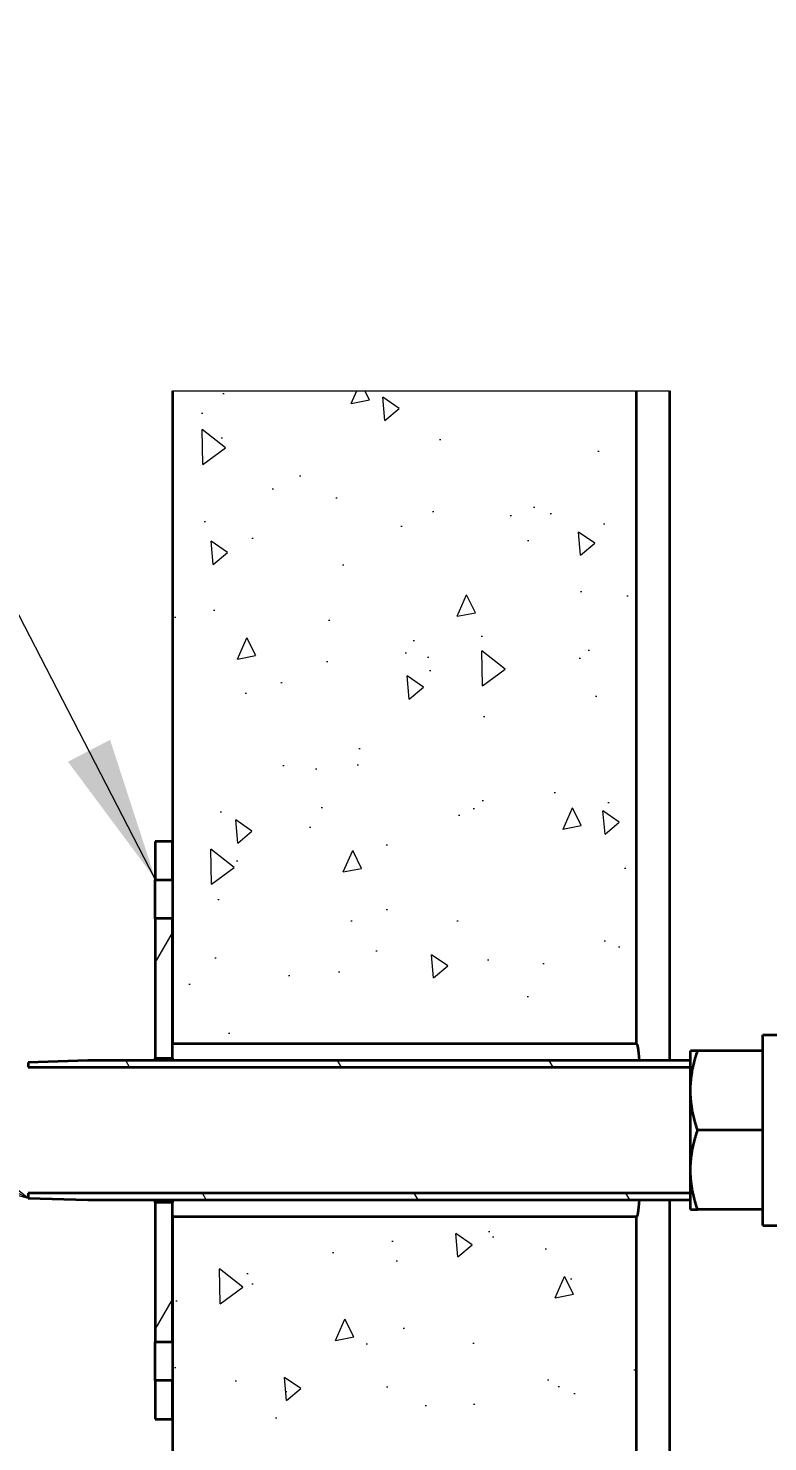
# Model space of a CAD drawing. Header units: millimetres. Extents: x 0 to 42050, y 0 to 29700.
# Drawn here: x 24674 to 25314, y 17747 to 18971 of the extents above; entities that cross this region are included whole.
import ezdxf

# ---------------------------------------------------------------- set-up
doc = ezdxf.new("R2010")
doc.units = ezdxf.units.MM
doc.header["$LTSCALE"] = 50
for name, color, linetype, lineweight in [('Hatch', 7, 'Continuous', 18), ('Symbol', 7, 'Continuous', 18), ('Visible', 7, 'Continuous', 35), ('Visible Narrow', 7, 'Continuous', 18)]:
    doc.layers.add(name, color=color, linetype=linetype, lineweight=lineweight)
doc.styles.add('Note Text', font='arial.ttf')
doc.styles.add('Title', font='arial.ttf')
doc.dimstyles.new('Default - Method 2a$7', dxfattribs={"dimscale": 50, "dimtxt": 3, "dimasz": 2.5, "dimexe": 3, "dimexo": 0.5, "dimgap": 0.7, "dimtad": 0, "dimtoh": 1, "dimdec": 1, "dimrnd": 1e-08, "dimtxsty": 'Title', "dimcen": 0.09, "dimdle": 10, "dimclrd": 256, "dimclre": 256, "dimclrt": 7, "dimazin": 2, "dimtfac": 0.833333, "dimtdec": 1, "dimtmove": 0, "dimatfit": 3, "dimfxl": 1, "dimtolj": 1, "dimlwd": -1, "dimlwe": -1, "dimarcsym": 0})
pattern_1 = [(95, (0, 0), (148.45785, 124.5709), [20.1873, -222.0602]), (40, (0, 0), (-169.5711, 116.7547), [16.1498, -177.6481]), (145.45144, (12.37, 10.38), (-21.1133, 241.3256), [17.1566, -188.7221]), (91.1842, (-38.07, 38.07), (234.6283, 171.6226), [30.281, -333.0903]), (141.6356, (-18.5, 52.37), (-7.5097, 363.2936), [25.7348, -283.0833]), (36.1842, (-38.07, 38.07), (-7.5097, 363.2936), [24.2247, -266.4722]), (66, (-9.52, 47.58), (190.23735, 36.9784), [20.1873, -222.0602]), (11, (-9.52, 47.58), (-91.7064, 184.3257), [16.1498, -177.6481]), (116.45144, (6.34, 50.66), (98.5309, 221.3041), [17.1566, -188.7221]), (82.5, (0, 0), (-61.04452, 65.67324), [0, -175.49482, 0, -180.33977, 0, -178.32105]), (52.5, (0, 0), (-24.99804, 125.1368), [0, -102.8206, 0, -171.45737, 0, -67.96387]), (12.5, (-42.44, -42.44), (105.89395, 97.30832), [0, -67.29096, 0, -209.9478, 0, -278.58458]), (2.5, (-61.48, -61.48), (91.94367, 130.04915), [0, -87.47825, 0, -139.42687, 0, -197.8354])]
pattern_2 = [(60, (0, 0), (-137.4815, 79.37505), [])]
pattern_3 = [(120.0002, (0, 0), (-137.4813, -79.3754), [])]

# ---------------------------------------------------------------- blocks, each defined once
blk = doc.blocks.new('Balloon24')
at = {"layer": 'Symbol'}
for p, q in [((491.24, 360.279), (480.033, 365.845)), ((491.462, 360.727), (491.017, 359.831)), ((493.479, 359.167), (491.462, 360.727)), ((491.24, 360.279), (493.479, 359.167)), ((491.017, 359.831), (493.479, 359.167))]:
    blk.add_line(p, q, dxfattribs=at)
at = {"layer": 'Symbol', "flags": 128}
blk.add_lwpolyline([(491.017, 359.831), (493.479, 359.167), (491.462, 360.727), (491.017, 359.831)], dxfattribs=at)
at = {"layer": 'Symbol'}
blk.add_circle((476.687, 367.507), 3.75, dxfattribs=at)
blk.add_solid([(491.017, 359.831), (493.479, 359.167), (491.462, 360.727), (491.017, 359.831)], dxfattribs=at)
at = {"layer": 'Symbol', "insert": (476.687, 367.507), "char_height": 2.5, "attachment_point": 5, "style": 'Note Text'}
blk.add_mtext('12', dxfattribs=at)

msp = doc.modelspace()

# ---------------------------------------------------------------- hatches: boundary and pattern name
at = {"layer": 'Hatch'}
h = msp.add_hatch(dxfattribs=at)
h.set_pattern_fill('AR-CONC', color=256, scale=26.916384, angle=45, style=0)
h.set_pattern_definition(pattern_1)
h.paths.add_polyline_path([(24798.94, 18657.28), (25200.62, 18657.28), (25200.62, 18092.1), (24798.94, 18092.1), (24798.94, 18200.32), (24798.94, 18233.74), (24798.94, 18267.1)])
h = msp.add_hatch(dxfattribs=at)
h.set_pattern_fill('ANSI31', color=256, scale=1270, angle=14.99998, style=0)
h.set_pattern_definition(pattern_2)
h.paths.add_polyline_path([(24783.94, 18233.74), (24798.94, 18233.74), (24798.94, 18267.1), (24783.94, 18267.1)])
h = msp.add_hatch(dxfattribs=at)
h.set_pattern_fill('ANSI31', color=256, scale=1270, angle=14.99998, style=0)
h.set_pattern_definition(pattern_2)
h.paths.add_polyline_path([(24783.94, 18079.6), (24798.94, 18079.6), (24798.94, 18092.1), (24798.94, 18200.32), (24783.94, 18200.32)])
h = msp.add_hatch(dxfattribs=at)
h.set_pattern_fill('ANSI31', color=256, scale=1270, angle=75.00018, style=0)
h.set_pattern_definition(pattern_3)
h.paths.add_polyline_path([(25247.31, 18071.72), (25247.31, 18077.47), (24725.57, 18077.47), (24673.94, 18075.86), (24673.94, 18071.72)])
h = msp.add_hatch(dxfattribs=at)
h.set_pattern_fill('ANSI31', color=256, scale=1270, angle=75.00018, style=0)
h.set_pattern_definition(pattern_3)
h.paths.add_polyline_path([(25247.31, 17956.72), (25247.31, 17962.47), (24673.94, 17962.47), (24673.94, 17958.34), (24725.57, 17956.72)])
h = msp.add_hatch(dxfattribs=at)
h.set_pattern_fill('ANSI31', color=256, scale=1270, angle=14.99998, style=0)
h.set_pattern_definition(pattern_2)
h.paths.add_polyline_path([(24798.94, 17954.6), (24783.94, 17954.6), (24783.94, 17833.88), (24798.94, 17833.88), (24798.94, 17942.1)])
h = msp.add_hatch(dxfattribs=at)
h.set_pattern_fill('AR-CONC', color=256, scale=26.916384, angle=45, style=0)
h.set_pattern_definition(pattern_1)
h.paths.add_polyline_path([(24798.94, 17942.1), (24798.94, 17833.88), (24798.94, 17800.46), (24798.94, 17767.1), (24798.94, 17017.1), (24798.94, 16592.1), (25200.62, 16592.1), (25200.62, 17017.1), (25200.62, 17942.1)])
h = msp.add_hatch(dxfattribs=at)
h.set_pattern_fill('ANSI31', color=256, scale=1270, angle=14.99998, style=0)
h.set_pattern_definition(pattern_2)
h.paths.add_polyline_path([(24798.94, 17800.46), (24783.94, 17800.46), (24783.94, 17767.1), (24798.94, 17767.1)])

# ---------------------------------------------------------------- linework, layer by layer
at = {"layer": 'Visible', "color": 9, "true_color": 0xc0c0c0}
for p, q in [((24798.94, 18657.28), (24798.94, 18092.1)), ((25200.62, 18092.1), (25200.62, 18657.28)), ((25229.27, 18657.28), (25229.27, 18077.47)), ((24798.94, 18092.1), (25200.62, 18092.1)), ((25229.27, 17956.72), (25229.27, 17017.1)), ((24798.94, 17942.1), (24798.94, 16592.1)), ((25200.62, 17942.1), (24798.94, 17942.1)), ((25200.62, 16592.1), (25200.62, 17942.1))]:
    msp.add_line(p, q, dxfattribs=at)
at = {"layer": 'Visible'}
for p, q in [((24798.94, 18267.1), (24783.94, 18267.1)), ((24783.94, 18267.1), (24783.94, 18233.74)), ((24798.94, 18233.74), (24798.94, 18267.1)), ((24783.94, 18233.74), (24798.94, 18233.74)), ((24783.94, 18200.32), (24783.94, 18233.74)), ((24798.94, 18200.32), (24783.94, 18200.32)), ((24783.94, 18200.32), (24783.94, 18079.6)), ((24798.94, 18079.6), (24798.94, 18200.32)), ((25309.81, 17934.6), (25309.81, 18099.6)), ((25309.81, 18099.6), (25333.56, 18099.6)), ((25247.31, 18051.47), (25247.31, 18085.85)), ((25253.45, 18085.85), (25247.31, 18085.85)), ((25309.81, 18085.85), (25253.45, 18085.85)), ((24725.57, 18077.47), (24673.94, 18075.86)), ((24673.94, 18075.86), (24673.94, 18071.72)), ((25247.31, 18077.47), (24725.57, 18077.47)), ((24783.94, 18079.6), (24798.94, 18079.6)), ((24783.94, 18077.47), (24783.94, 18079.6)), ((24798.94, 18079.6), (24798.94, 18077.47)), ((24673.94, 18071.72), (25247.31, 18071.72)), ((25247.31, 17982.72), (25247.31, 18051.47)), ((25309.81, 18017.1), (25253.45, 18017.1)), ((25247.31, 17948.35), (25247.31, 17982.72)), ((25247.31, 17962.47), (24673.94, 17962.47)), ((24673.94, 17962.47), (24673.94, 17958.34)), ((24673.94, 17958.34), (24725.57, 17956.72)), ((24725.57, 17956.72), (25247.31, 17956.72)), ((24783.94, 17954.6), (24783.94, 17956.72)), ((24798.94, 17954.6), (24783.94, 17954.6)), ((24783.94, 17954.6), (24783.94, 17833.88)), ((24798.94, 17956.72), (24798.94, 17954.6)), ((24798.94, 17833.88), (24798.94, 17954.6)), ((25247.31, 17948.35), (25253.45, 17948.35)), ((25309.81, 17948.35), (25253.45, 17948.35)), ((25309.81, 17934.6), (25333.56, 17934.6)), ((24783.94, 17833.88), (24798.94, 17833.88)), ((24783.94, 17800.46), (24783.94, 17833.88)), ((24798.94, 17800.46), (24783.94, 17800.46)), ((24783.94, 17800.46), (24783.94, 17767.1)), ((24798.94, 17767.1), (24798.94, 17800.46)), ((24783.94, 17767.1), (24798.94, 17767.1))]:
    msp.add_line(p, q, dxfattribs=at)
at = {"layer": 'Visible', "color": 9, "true_color": 0xc0c0c0}
for start_param, end_param in [(5.6480644, 6.2831853), (3.1415927, 3.7767135)]:
    msp.add_ellipse((25200.62, 18017.1), major_axis=(0, 75), ratio=0.0573097, start_param=start_param, end_param=end_param, dxfattribs=at)
at = {"layer": 'Visible'}
for points, weights in [([(25247.31, 18051.47), (25247.31, 18067.43), (25253.45, 18085.85)], [1.81878765449, 1.81878765449, 1.68820457608]), ([(25253.45, 18017.1), (25247.31, 18035.52), (25247.31, 18051.47)], [1.68820457608, 1.81878765449, 1.81878765449]), ([(25247.31, 17982.72), (25247.31, 17998.68), (25253.45, 18017.1)], [1.81878765449, 1.81878765449, 1.68820457608]), ([(25253.45, 17948.35), (25247.31, 17966.77), (25247.31, 17982.72)], [1.68820457608, 1.81878765449, 1.81878765449])]:
    msp.add_rational_spline(points, weights, degree=2, dxfattribs=at)
at = {"layer": 'Visible Narrow', "color": 9, "true_color": 0xc0c0c0}
for p, q in [((24798.94, 18657.28), (25200.62, 18657.28)), ((25200.62, 18657.28), (25229.27, 18657.28))]:
    msp.add_line(p, q, dxfattribs=at)

# ---------------------------------------------------------------- block references
at = {"layer": 'Symbol', "xscale": 50, "yscale": 50, "zscale": 50}
msp.add_blockref('Balloon24', (0, 0), dxfattribs=at)

# ---------------------------------------------------------------- leaders
at = {"layer": 'Symbol', "annotation_type": 0, "has_hookline": 1, "hookline_direction": 1, "text_width": 3173.23}
msp.add_leader([(24783.94, 18234.53), (24403.12, 18971.04), (24278.12, 18971.04)], dimstyle='Default - Method 2a$7', override={"dimgap": 0, "dimtad": 1}, dxfattribs=at)

doc.saveas('drawing.dxf')
